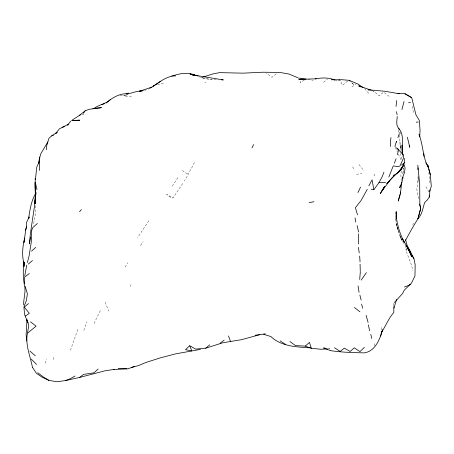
<?xml version="1.0" encoding="UTF-8"?>
<svg xmlns="http://www.w3.org/2000/svg" width="454" height="454" viewBox="0 0 454 454"><rect width="100%" height="100%" fill="white"/><g stroke="black" fill="none" stroke-linecap="round" stroke-linejoin="round"><path stroke-width="0.34" stroke-dasharray="2.27 1.7" d="M403.322 172.912L403.39 168.025M418.259 178.195L418.094 182.145L418.066 175.488M396.03 219.64C395.803 225.19 398.328 230.433 400.11 235.547M35.741 202.467L35.826 200.759M35.514 205.662L35.23 214.924L33.307 225.621M374.295 345.783L374.488 343.684M402.715 174.018L403.334 167.991M418.253 176.907L416.823 189.312L418.679 199.998M36.292 194.482L36.814 190.986M412.907 225.008L413.208 222.993M406.614 247.81L406.114 250.285L406.773 252.844L411.659 265.494L412.703 270.766M401.353 170.806L400.871 173.967L401.228 181.941M53.061 359.534L54.032 355.805M83.842 330.421L86.952 321.79M77.816 329.439L70.239 350.863M45.156 363.194L46.666 358.921M94.069 323.407L100.987 309.185M194.431 162.549L191.571 168.179L187.916 173.854L188.24 174.603L184.307 181.015M130.116 286.361L130.973 284.772M177.889 177.69L171.941 186.6M125.083 267.1L127.88 262.775M148.855 220.775L137.562 237.68M182.639 183.592L173.065 197.87L171.13 197.989L166.646 194.431L173.065 197.87M140.462 245.529L143.158 241.84M393.828 306.087L393.663 303.397L394.912 301.694M393.663 303.397L395.065 301.825M351.918 86.992L355.97 83.871M276.168 73.866L272.037 77.288L266.458 73.139M323.458 82.259L327.504 79.155M304.242 80.052L300.304 82.747L299.963 80.097M120.055 95.749L123.488 95.925L125.094 94.914M418.196 121.082L415.444 122.784L418.798 122.064M347.633 81.158L342.458 85.307L340.211 80.409M407.227 249.666L406.114 250.285L405.019 244.797M127.449 94.71L124.549 96.1L131.649 96.373M123.488 95.925L125.945 94.818M144.468 90.471L148.606 89.092M157.447 84.841L164.393 83.008M202.734 77.152L201.525 77.452L202.847 77.35M356.413 174.24L362.025 173.689M81.675 114.8L85.664 114.431M328.316 348.882L329.649 348.808L328.293 348.61M216.274 79.637C210.344 79.836 204.328 78.786 198.818 76.624M202.949 78.122L211.791 79.609M204.771 82.588L205.866 82.776M335.705 80.557L336.976 80.795M308.011 79.444L313.129 80.432M371.877 90.726L373.835 91.209L379.277 95.868L383.499 92.088L389.061 96.305M372.552 90.709L373.835 91.209M182.253 170.528L188.24 174.603M351.629 82.69L354.131 85.068L351.878 82.753M364.619 88.604L369.425 94.12M359.018 164.53L363.989 170.971M398.481 230.865L397.085 226.892C398.771 233.311 400.808 239.814 405.087 245.024M352.622 166.902L354.421 169.7M425.914 186.73L428.882 191.985M400.984 159.7L397.766 153.134M395.389 147.306L397.239 151.84M105.152 302.228L108.761 311.138M400.371 235.802L401.852 240.314L400.235 235.864M400.615 237.175L401.852 240.314M399.968 131.717L401.325 135.559M401.756 159.172L400.258 153.56M106.1 103.183L106.225 103.608M398.362 130.207L399.111 132.801M428.888 172.622L430.006 183.45M412.624 106.332L413.299 112.791M399.395 132.284L399.463 132.948M381.139 327.459L381.354 330.183M402.766 155.387L402.874 156.8M395.82 218.351L395.973 220.945L395.894 219.305M399.571 134.923L400.354 149.15L399.98 142.164M400.161 145.728L400.218 150.297M397.687 229.026L396.132 222.761L397.687 229.026"/><path stroke-width="0.68" d="M24.63 283.744L24.635 277.093M24.079 242.271L25.645 230.15L26.411 227.102L26.446 222.636L29.158 216.91L28.761 218.578M35.162 182.604L35.611 199.011M35.179 182.366L35.412 196.253L34.964 203.681L35.435 193.535L34.964 203.681L35.185 200.572C33.465 215.111 30.588 229.406 29.345 243.98L30.679 237.136M35.247 179.71L35.287 178.382L35.06 187.014L35.605 199.022M393.868 306.756L393.8 312.471C388.522 318.362 385.945 325.779 381.513 332.226L382.603 329.769C379.85 339.166 375.401 351.135 364.426 352.866C353.121 352.633 341.737 352.355 330.535 350.636M396.121 213.828L396.206 211.774L396.285 218.238M396.115 217.682L396.234 215.077M401.79 182.094L400.332 194.153L398.243 201.06L399.923 194.59M403.634 163.605L403.407 165.483L398.516 172.117L401.716 168.479L404.389 162.725L404.622 158.412M419.695 136.926L420.064 130.128L419.297 120.401L415.949 114.817L411.727 97.701L404.957 93.74L397.857 93.416M35.418 198.756L35.35 190.504L35.656 193.943M35.429 179.529L36.774 167.078L39.424 161.306L39.804 157.101L40.956 153.48L47.846 141.92M358.615 233.884L358.354 243.968M397.222 116.428C397.136 120.441 395.496 125.344 398.833 128.516C405.161 135.984 400.944 146.046 402.942 154.757M27.439 333.174C25.101 344.938 30.31 355.936 32.421 367.246M359.693 279.426L360.294 272.111M400.263 193.296L400.377 191.951M396.631 100.567L396.058 106.463M405.57 240.376C409.406 233.089 413.515 225.791 417.958 218.8C422.299 214.305 422.731 208.25 424.638 202.592L427.203 200.038L429.285 197.11L430.006 189.891M46.331 149.752L46.756 145.586L48.941 138.254L51.705 135.848L57.244 132.239L55.734 133.675M28.647 218.391C29.856 209.93 31.241 201.071 35.526 193.563M24.068 242.351L24.647 238.021C22.745 246.108 21.639 254.813 23.858 262.94M27.359 293.976L26.377 300.582L23.983 306.552M24.72 276.049L26.701 265.187M27.569 332.538L28.767 325.677L27.263 320.184M391.03 137.568L390.434 140.916L390.332 146.506M401.915 109.567L404.032 101.548M403.01 177.293L402.051 181.838L399.736 187.865L400.315 185.232M39.804 157.101L38.34 163.763L39.424 161.306L39.663 170.454M380.656 336.074L381.371 332.867M397.415 154.644L398.306 151L397.772 148.844L396.098 147.749M25.645 230.15L26.57 226.472L26.411 227.102M27.382 262.52L29.062 256.022L31.281 242.158L31.542 230.831L32.711 227.704L37.387 223.453M393.953 308.101L396.58 299.43M429.632 191.333L431.3 186.373L430.307 174.523L427.895 165.335L425.75 162.765M397.908 137.687L399.355 133.476M402.233 178.7L404.44 172.594L405.082 168.116L404.31 164.734M396.234 142.125L396.541 141.279L395.076 145.535L395.122 146.659M374.198 175.329L374.425 174.722M383.914 172.197L382.2 176.68L378.931 182.684L373.835 189.738L371.321 189.295M394.373 163.207L396.092 158.73M401.694 167.526L400.388 170.755L403.407 165.483L401.716 168.479L397.386 172.991L401.716 168.479M388.811 177.066L393.272 165.875L397.573 166.578L399.889 166.096L403.345 158.469L403.668 155.399L397.749 148.821M367.269 189.329L361.1 200.464L355.391 207.694L357.519 214.856M252.01 147.891L253.593 144.588M357.962 192.53L360.544 187.173M368.852 185.845L372.087 179.829L373.835 189.738M382.189 190.555L384.612 186.537L380.299 193.62L384.317 186.98M381.729 191.304L389.504 180.976L388.584 181.912M83.388 113.352L85.176 110.787L89.177 109.306L101.469 107.66L92.854 108.461M361.197 280.084L366.389 272.644M55.405 133.709L59.508 128.783L68.707 124.124M67.493 125.332L70.716 121.15M79.518 211.768L81.436 209.578M395.53 301.297L402.658 293.415L404.287 290.151L411.386 283.239L414.973 275.941L415.166 264.858L414.037 258.842L409.854 250.506L406.097 245.472L409.417 250.001L407.113 245.336L405.553 239.678M386.802 183.637L394.549 175.34L399.316 171.164L392.018 177.928L386.842 183.7M364.335 347.355L359.971 351.651L354.313 347.809L350.102 351.521L344.325 348.122L340.216 351.464L334.519 347.77M189.755 345.715L185.493 349.654L191.821 350.959L189.755 345.715L195.543 349.081L205.679 348.201L222.738 342.793L241.607 339.666L259.382 334.791M69.173 379.317L75.075 376.02M98.143 369.045L93.91 372.853L83.61 374.38L79.569 377.45L65.626 380.526L57.051 381.774L49.083 380.412L43.323 376.934L37.756 372.751M31.496 251.193L35.724 247.419M289.896 341.493L295.486 345.602L305.247 346.118L309.458 342.407L311.348 348.309L320.995 349.268L327.652 348.916M28.443 303.578L24.278 307.142L29.317 313.317L25.379 316.018M106.633 102.729C112.637 97.372 120.1 93.149 128.408 93.711L127.767 93.223L126.161 94.239M28.313 264.08L32.472 260.551M205.679 348.201L209.788 344.858M401.512 165.046L404.389 162.725M72.407 120.48L79.779 120.197L71.596 120.509L79.671 115.208L85.176 110.787M25.18 276.775L29.266 273.518M220.128 343.207L224.174 340.108M27.802 332.947L36.048 326.176L30.526 321.801M393.215 175.55L394.39 174.682M110.39 99.54C105.913 104.034 99.006 104.551 94.018 108.461M149.684 88.343C156.925 84.245 163.383 78.116 171.663 76.221M153.69 85.976L160.591 81.362M150.893 87.787L151.965 87.128M410.49 284.261L408.435 285.509L404.418 286.979M127.177 94.262L128.408 93.711M79.671 115.208L80.341 114.919M51.705 135.848L53.521 135.116M65.626 380.526L69.065 379.266M385.605 182.673L378.931 182.684M101.73 104.641L104.636 103.62M134.509 366.355L127.897 368.869L113.642 369.471L114.646 369.323L105.078 370.793L79.569 377.45M127.767 93.223L130.349 93.314L136.382 91.589L143.084 90.641L139.509 91.226L150.824 87.486M338.746 80.193L341.51 79.688L349.126 80.313L357.877 84.024L362.933 87.457M62.476 127.199L64.451 126.626M131.654 367.485L138.691 365.498L145.734 362.542L160.222 357.905L175.533 353.887L191.554 351.01M172.316 76.039C179.892 73.361 188.291 71.834 195.856 75.478L196.264 75.631L190.005 74.064L198.069 75.983M203.335 77.004L213.057 73.866L219.662 72.629L243.1 73.162L262.508 72.226L279.777 72.424L288.954 74.025L297.733 77.708M192.207 350.891L200.503 349.364M309.191 202.575L313.969 201.735M139.509 91.226L141.336 90.913M255.159 335.262L265.442 333.815M315.388 78.854C321.948 77.708 328.758 77.276 334.978 80.171M408.645 102.74L410.444 102.547M171.657 75.983L175.619 75.926M316.279 78.831L298.823 79.354L306.092 79.075L298.34 78.026M118.131 368.353L126.859 368.364M331.25 79.734L339.927 79.796M221.37 79.813L223.311 79.91L192.195 74.848L193.5 75.097M310.411 347.872C296.888 346.947 281.894 346.64 271.288 336.947M325.575 348.218L323.537 347.917L330.347 350.533M399.401 93.774L385.23 91.305L367.973 89.75L369.272 90.074M194.806 75.353L196.111 75.602M263.615 334.297L271.049 336.596M305.247 346.118L311.348 348.309M371.276 90.21L358.671 85.851L361.049 86.952M411.727 97.701L404.957 93.74M48.76 380.344L42.114 377.246L36.371 373.233L32.467 367.365M280.163 340.841L285.833 344.648M354.404 307.471L359.937 311.79M29.907 351.084L35.333 355.822M349.126 80.313L350.125 81.266M31.235 359.103L36.513 364.403M407.754 248.503L410.739 252.356L407.93 248.696M408.821 250.506L410.91 253.888L407.84 248.213L408.685 250.052M402.499 238.963L408.282 248.639M402.443 238.94L404.247 242.328C400.11 234.173 397.25 225.428 396.268 216.314M411.926 255.233L413.776 258.769M428.02 167.01C422.657 156.868 423.202 144.82 418.951 134.168M409.247 251.283L411.772 256.805L408.923 249.859M28.006 322.777L24.686 314.843L23.892 307.307M228.493 335.966L230.513 341.368M398.833 128.516L399.287 129.799M25.174 286.366L27.302 293.517M428.729 168.911L430.307 174.523M366.134 315.32L368.092 322.493M361.645 304.186L362.723 308.283M359.857 295.077L361.151 300.06M36.99 189.681L35.474 183.093M26.848 319.656L27.342 321.642L27.087 320.433M407.369 137.216L409.775 147.346L409.389 145.706M357.094 225.604L358.615 232.028M419.768 204.623L420.546 207.932L419.717 204.084M396.507 111.667L397.102 114.726M153.458 85.727L153.6 86.368M417.816 165.177L419.689 184.557L419.848 204.692M370.804 334.36L371.678 338.502M368.41 324.803L369.573 330.818M358.041 285.946L359.074 292.336M355.022 217.886L355.686 222.063M358.382 247.379L359.239 252.889M427.895 165.335L428.167 167.327M402.772 154.666L402.613 153.265L402.715 154.678M26.724 340.971L26.128 334.734L26.962 319.832M23.648 261.776L24.022 266.543L24.334 262.089C22.694 270.425 23.035 278.909 24.834 287.172C25.617 293.136 23.512 298.891 23.648 304.804M359.659 256.101L360.062 261.884M423.809 153.634L423.928 156.414M417.907 167.81L417.975 169.79M360.067 264.177L360.26 271.498M429.257 195.163L429.285 197.11M396.206 211.774L396.274 217.96M420.642 208.568L417.958 218.8L420.642 208.568M402.182 150.257L402.057 145.081L402.244 152.941L402.182 150.257"/></g></svg>
